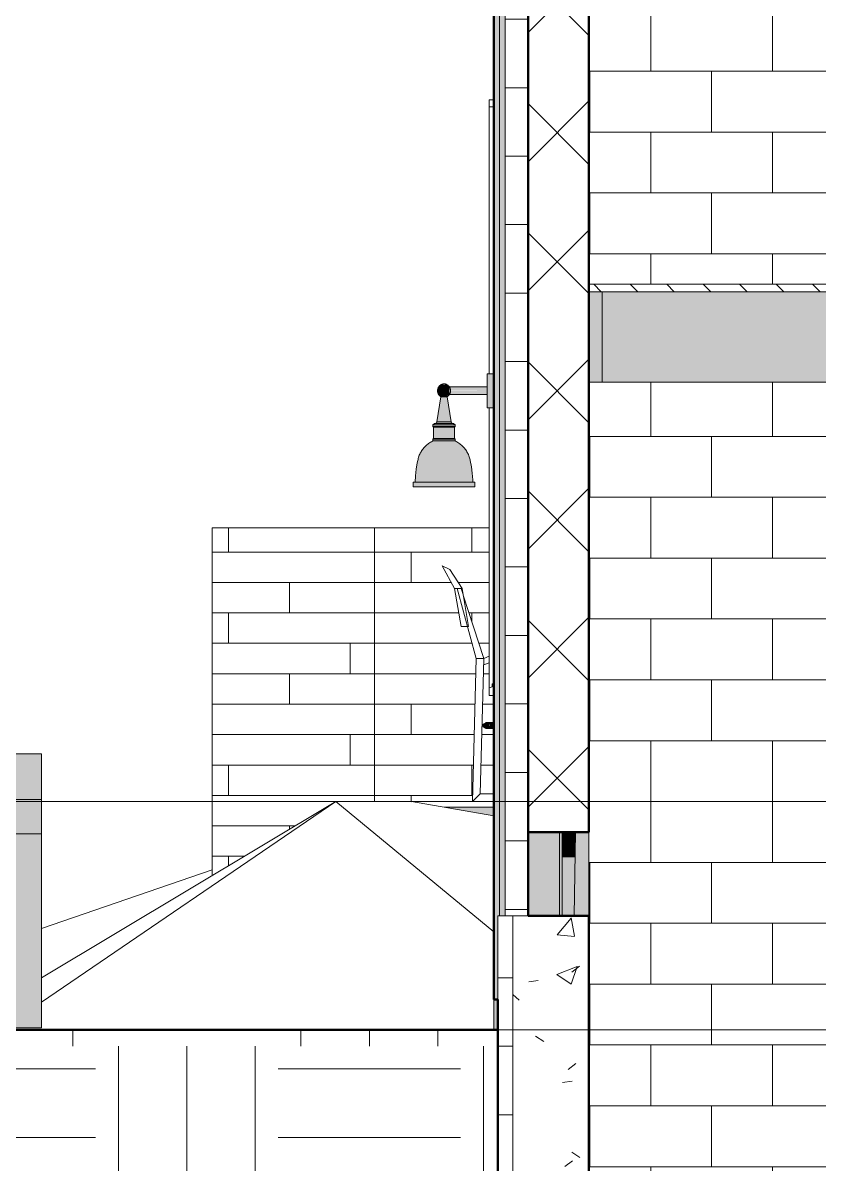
# Model space of a CAD drawing. Header units: inches. Extents: x 9594 to 15314, y -314 to 660.
# Drawn here: x 13226.1 to 13330.8, y -47.7 to 102.4 of the extents above; entities that cross this region are included whole.
import ezdxf

# ---------------------------------------------------------------- set-up
doc = ezdxf.new("R2010")
doc.units = ezdxf.units.IN
doc.header["$MEASUREMENT"] = 0
doc.linetypes.add('Grid Line 1_2_', pattern=[0.875, 0.5, -0.125, 0.125, -0.125])
for name, color, linetype, lineweight in [('0-5', 50, 'Continuous', 5), ('A-DOOR-9', 31, 'Continuous', 9), ('A-FLOR-4', 192, 'Continuous', 5), ('A-FLOR-6', 192, 'Continuous', 9), ('A-FLOR-LEVL-1', 51, 'Grid Line 1_2_', 9), ('A-GLAZ-1', 151, 'Continuous', 9), ('A-GLAZ-3', 151, 'Continuous', 20), ('A-WALL', 113, 'Continuous', 13), ('A-WALL-10', 113, 'Continuous', 50), ('A-WALL-5', 7, 'Continuous', 9), ('A-WALL-6', 250, 'Continuous', 50), ('A-WALL-8', 113, 'Continuous', 5), ('A-WALL-9', 113, 'Continuous', 9), ('A-WALL-PATT-3', 55, 'Continuous', 9), ('A-WALL-PATT-4', 111, 'Continuous', 9), ('A-WALL-PATT-5', 252, 'Continuous', 9), ('C-TOPO', 7, 'Continuous', 9), ('C-TOPO-1', 250, 'Continuous', 50), ('E-LITE-EQPM', 33, 'Continuous', 9), ('G-IMPT', 8, 'Continuous', 9), ('I-FURN', 30, 'Continuous', 9), ('S-FNDN-3', 32, 'Continuous', 50), ('S-STRS', 31, 'Continuous', 9), ('S-STRS-2', 21, 'Continuous', 5), ('S-STRS-4', 7, 'Continuous', 9)]:
    doc.layers.add(name, color=color, linetype=linetype, lineweight=lineweight)
pattern_1 = [(0, (13253.1676, 0.8), (0, 4), []), (90, (13253.168, 0.8), (-8, 8), [4, -28]), (90, (13269.168, 4.8), (-8, 8), [4, -28])]
pattern_2 = [(0, (14107.568, 138.832), (0, 9), []), (90, (14107.568, 138.832), (-9, 6e-16), [])]

# ---------------------------------------------------------------- blocks, each defined once
blk = doc.blocks.new('CTR  - Topography_rvt-2-BUILDING SECTION - NORTH_SOUTH AT ELEVATOR AND COURTYARD - LOOKING EAST')
at = {"layer": 'C-TOPO'}
h = blk.add_hatch(dxfattribs=at)
h.set_pattern_fill('FP_53', color=256, style=0, pattern_type=2)
h.set_pattern_definition([(0, (-3012.324, 138.832), (24, 24), [24, -24]), (0, (-3012.324, 147.832), (24, 24), [24, -24]), (0, (-3012.324, 156.832), (24, 24), [24, -24]), (90, (-3009.324, 159.832), (-24, 24), [24, -24]), (90, (-3000.324, 159.832), (-24, 24), [24, -24]), (90, (-2991.324, 159.832), (-24, 24), [24, -24])])
h.paths.add_polyline_path([(-4004.23, -238.76), (-3825.32, -238.76), (-3825.32, -180), (-3847.82, -180), (-3847.82, -168), (-3843.24, -161.45), (-3837.27, -158), (-3831.32, -158), (-3831.32, -30), (-4004.23, -30), (-4004.23, -47.32)], flags=0)
h.paths.add_polyline_path([(-3842.63, -177.14), (-3842.11, -177.07), (-3841.61, -176.85), (-3841.21, -176.55), (-3840.9, -176.14), (-3840.7, -175.66), (-3840.63, -175.14), (-3840.7, -174.62), (-3840.9, -174.14), (-3841.21, -173.72), (-3841.63, -173.41), (-3842.11, -173.21), (-3842.63, -173.14), (-3843.15, -173.21), (-3843.63, -173.41), (-3844.04, -173.72), (-3844.36, -174.14), (-3844.56, -174.62), (-3844.63, -175.14), (-3844.56, -175.66), (-3844.36, -176.14), (-3844.04, -176.55), (-3843.63, -176.87), (-3843.15, -177.07)], flags=0)
for p, q in [((-3891.31, -26.38), (-3852.62, 0)), ((-3852.62, 0), (-3891.31, -23.17)), ((-3842.65, 0), (-3852.62, 0)), ((-3831.82, -17.1), (-3852.62, 0)), ((-3842.73, 0), (-3842.65, 0)), ((-3842.65, 0), (-3842.72, -0.04)), ((-3831.82, -1.88), (-3842.65, 0)), ((-3891.31, -16.7), (-3868.85, -8.99)), ((-3890.65, -30), (-3909.99, -30)), ((-3884.71, -30), (-3890.65, -30)), ((-3880.85, -30), (-3884.71, -30)), ((-3880.85, -30), (-3831.32, -30))]:
    blk.add_line(p, q, dxfattribs=at)
at = {"layer": 'C-TOPO-1'}
for p, q in [((-3890.65, -30), (-3909.99, -30)), ((-3884.71, -30), (-3890.65, -30)), ((-3880.85, -30), (-3884.71, -30)), ((-3831.32, -30), (-3880.85, -30))]:
    blk.add_line(p, q, dxfattribs=at)
blk = doc.blocks.new('CTR - 1st Phase -Stairs _ Elevators_rvt-2-BUILDING SECTION - NORTH_SOUTH AT ELEVATOR AND COURTYARD - LOOKING EAST')
at = {"layer": 'A-WALL-PATT-3'}
h = blk.add_hatch(dxfattribs=at)
h.set_pattern_fill('FP_72', color=256, style=0, pattern_type=2)
h.set_pattern_definition([(0, (-3835.324, -56), (0, 8), []), (90, (-3835.324, -56), (-8, 8), [8, -8])])
h.paths.add_polyline_path([(-3819.32, 0), (-3771.32, 0), (-3771.32, 55.12), (-3819.32, 55.12), (-3819.32, 0.54)], flags=0)
h.paths.add_polyline_path([(-3637, 34.52), (-3637, 34.5), (-3637.21, 34.51)], flags=0)
h.paths.add_polyline_path([(-3636.31, 0), (-3587.32, 0), (-3587.32, 123.13), (-3653.07, 123.13), (-3653.07, 112), (-3650.07, 112), (-3650.07, 36), (-3635.84, 35.98), (-3635.47, 35.82), (-3635.42, 35.78), (-3635.39, 35.68), (-3635.29, 35.6), (-3635.22, 35.38), (-3635.22, 35.12), (-3635.29, 34.9), (-3635.33, 34.86), (-3635.39, 34.82), (-3635.47, 34.68), (-3635.57, 34.6), (-3636, 34.52), (-3637, 34.52), (-3640.5, 34.5), (-3649.94, 34.47), (-3650.07, 34.39), (-3650.07, 34.39), (-3650.07, 0)], flags=0)
h.paths.add_polyline_path([(-3784.64, 103.98), (-3784.64, 104), (-3784.44, 103.99)], flags=0)
h.paths.add_polyline_path([(-3771.82, 68), (-3771.32, 68), (-3771.34, 102.25), (-3771.8, 102.5), (-3778.76, 102.5), (-3785.84, 102.53), (-3786.18, 102.68), (-3786.24, 102.75), (-3786.26, 102.82), (-3786.36, 102.91), (-3786.43, 103.1), (-3786.43, 103.42), (-3786.36, 103.6), (-3786.28, 103.66), (-3786.26, 103.68), (-3786.18, 103.82), (-3785.98, 103.92), (-3785.64, 103.98), (-3784.64, 103.98), (-3782.95, 104), (-3771.68, 104.02), (-3771.32, 104.09), (-3771.32, 192.6), (-3819.32, 192.6), (-3819.32, 68), (-3785.44, 68)], flags=0)
h.paths.add_polyline_path([(-3653.07, 136), (-3587.32, 136), (-3587.32, 255.12), (-3653.07, 255.12), (-3653.07, 172), (-3646.78, 171.96), (-3646.47, 171.82), (-3646.42, 171.78), (-3646.39, 171.68), (-3646.3, 171.62), (-3646.22, 171.44), (-3646.2, 171.25), (-3646.29, 170.9), (-3646.33, 170.86), (-3646.39, 170.82), (-3646.47, 170.68), (-3646.67, 170.57), (-3647.06, 170.52), (-3648.45, 170.5), (-3653.07, 170.5), (-3653.07, 144.13)], flags=0)
h.paths.add_polyline_path([(-3784.64, 241.46), (-3784.64, 241.47), (-3784.44, 241.46)], flags=0)
h.paths.add_polyline_path([(-3819.32, 205.47), (-3771.32, 205.47), (-3771.34, 239.71), (-3771.82, 239.97), (-3772.32, 239.95), (-3772.31, 239.48), (-3772.07, 239.38), (-3771.87, 239.22), (-3771.71, 239.01), (-3771.61, 238.77), (-3771.58, 238.45), (-3771.64, 238.19), (-3771.71, 238.01), (-3771.87, 237.81), (-3772.07, 237.65), (-3772.31, 237.55), (-3772.57, 237.51), (-3772.83, 237.55), (-3773.07, 237.65), (-3773.28, 237.81), (-3773.44, 238.01), (-3773.54, 238.25), (-3773.57, 238.51), (-3773.54, 238.77), (-3773.44, 239.01), (-3773.28, 239.22), (-3773.07, 239.38), (-3772.82, 239.51), (-3772.82, 239.97), (-3785.84, 240), (-3786.18, 240.16), (-3786.24, 240.22), (-3786.26, 240.29), (-3786.36, 240.38), (-3786.43, 240.57), (-3786.43, 240.89), (-3786.36, 241.07), (-3786.32, 241.12), (-3786.26, 241.15), (-3786.18, 241.29), (-3785.98, 241.4), (-3785.64, 241.46), (-3784.64, 241.46), (-3782.95, 241.47), (-3771.67, 241.5), (-3771.32, 241.57), (-3771.32, 372), (-3819.32, 372), (-3819.32, 239.85)], flags=0)
h.paths.add_polyline_path([(-3653.07, 268), (-3587.32, 268), (-3587.32, 372), (-3653.07, 372), (-3653.07, 287.71)], flags=0)
h = blk.add_hatch(dxfattribs=at)
h.set_pattern_fill('FP_71', color=256, style=0, pattern_type=2)
h.set_pattern_definition([(0, (-3819.324, -208), (0, 8), []), (90, (-3819.324, -208), (-8, 8), [8, -8])])
h.paths.add_polyline_path([(-3819.32, -166.01), (-3587.32, -166), (-3587.32, -162), (-3599.32, -162), (-3599.32, -166), (-3819.32, -166)], flags=0)
h.paths.add_polyline_path([(-3771.32, -152), (-3771.32, -88.88), (-3819.32, -88.88), (-3819.32, -152), (-3803.9, -152)], flags=0)
h.paths.add_polyline_path([(-3646.57, -152), (-3587.32, -152), (-3587.32, -12.87), (-3650.32, -12.87), (-3650.32, -13.25), (-3646.57, -13.25), (-3646.57, -143.04)], flags=0)
h.paths.add_polyline_path([(-3774.35, -47.28), (-3774.26, -47.23), (-3774.31, -47.23), (-3774.32, -47.25)], flags=0)
h.paths.add_polyline_path([(-3784.64, -40.02), (-3784.64, -40), (-3784.44, -40.01)], flags=0)
h.paths.add_polyline_path([(-3771.57, -76), (-3771.32, -76), (-3771.32, -48.41), (-3773.84, -48.38), (-3774.18, -48.23), (-3774.24, -48.16), (-3774.26, -48.09), (-3774.36, -48), (-3774.43, -47.81), (-3774.43, -47.53), (-3774.36, -47.32), (-3774.4, -47.32), (-3774.43, -47.18), (-3774.45, -44.91), (-3774.42, -42.92), (-3774.35, -42.46), (-3774.26, -42.25), (-3774.07, -41.93), (-3773.82, -41.63), (-3773.67, -41.5), (-3785.84, -41.47), (-3786.18, -41.32), (-3786.24, -41.25), (-3786.26, -41.18), (-3786.36, -41.09), (-3786.43, -40.9), (-3786.43, -40.58), (-3786.36, -40.4), (-3786.28, -40.34), (-3786.26, -40.32), (-3786.18, -40.18), (-3785.98, -40.08), (-3785.64, -40.02), (-3784.64, -40.02), (-3782.95, -40), (-3771.67, -39.98), (-3771.32, -39.9), (-3771.32, 0), (-3819.32, 0), (-3819.32, -76), (-3771.69, -76)], flags=0)
h.paths.add_polyline_path([(-3772.64, -46.93), (-3771.32, -46.91), (-3771.32, -41.77), (-3772.95, -42.84), (-3772.97, -43.07), (-3772.95, -43.07), (-3772.95, -46.92), (-3772.72, -46.92)], flags=0)
h.paths.add_polyline_path([(-3772.64, -46.93), (-3772.64, -46.91), (-3772.47, -46.92)], flags=0)
h.paths.add_polyline_path([(-3772.96, -43.07), (-3772.95, -42.92), (-3772.93, -42.95), (-3772.95, -43.02)], flags=0)
at = {"layer": 'A-WALL-PATT-5'}
h = blk.add_hatch(dxfattribs=at)
h.set_pattern_fill('FP_69', color=256, style=0, pattern_type=2)
h.set_pattern_definition([(45, (-3012.324, 138.832), (-8.48528, 8.48528), []), (135, (-3012.324, 138.832), (-8.48528, -8.48528), [])])
h.paths.add_polyline_path([(-3824.85, -4), (-3819.32, -4), (-3819.32, 372), (-3827.32, 372), (-3827.32, -4)], flags=0)
at = {"layer": 'S-STRS'}
h = blk.add_hatch(dxfattribs=at)
h.set_pattern_fill('FP_47', color=256, style=0, pattern_type=2)
h.set_pattern_definition([(0, (-3012.324, 138.832), (0, 4.798), []), (315, (-3012.324, 138.832), (4.798427, 0), [6.786, -6.786]), (45, (-3012.324, 138.832), (4.798427, 0), [6.786, -6.786])])
h.paths.add_polyline_path([(-3817.57, 67), (-3771.82, 67), (-3771.5, 67.12), (-3771.47, 67.15), (-3771.34, 67.37), (-3771.34, 67.63), (-3771.47, 67.85), (-3771.57, 67.93), (-3771.82, 68), (-3819.32, 68), (-3819.32, 67)], flags=0)
at = {"layer": 'S-STRS-2'}
for points in [[(-3819.32, 55.12), (-3817.57, 55.12), (-3817.57, 67), (-3819.32, 67)], [(-3787.14, 55.12), (-3773.07, 55.12), (-3773.07, 60.2), (-3773.32, 60.2), (-3773.32, 61.2), (-3773.07, 61.2), (-3773.07, 62.5), (-3773.32, 62.5), (-3773.32, 66), (-3773.07, 66), (-3773.07, 67), (-3817.57, 67), (-3817.57, 55.12), (-3803.9, 55.12)]]:
    blk.add_hatch(color=256, dxfattribs=at).paths.add_polyline_path(points, flags=0)
at = {"layer": 'A-FLOR-LEVL-1'}
for p, q in [((-4168.71, 0), (-1830.2, 0)), ((-4168.71, -30), (-1830.2, -30))]:
    blk.add_line(p, q, dxfattribs=at)
at = {"layer": 'A-WALL-5'}
blk.add_line((-3819.32, -4), (-3819.32, -15), dxfattribs=at)
at = {"layer": 'A-WALL-6'}
for p, q in [((-3827.32, 372), (-3827.32, -4)), ((-3819.32, -4), (-3819.32, 372)), ((-3819.32, -4), (-3827.32, -4))]:
    blk.add_line(p, q, dxfattribs=at)
at = {"layer": 'S-STRS-4'}
for p, q in [((-3819.32, 68), (-3771.82, 68)), ((-3819.32, 68), (-3819.32, 67)), ((-3819.32, 67), (-3817.57, 67)), ((-3819.32, 67), (-3819.32, 55.12)), ((-3771.82, 67), (-3819.32, 67)), ((-3817.57, 67), (-3817.57, 55.12)), ((-3817.57, 55.12), (-3819.32, 55.12)), ((-3817.57, 55.12), (-3773.07, 55.12))]:
    blk.add_line(p, q, dxfattribs=at)
blk = doc.blocks.new('Outdoor Table01 - 02ZUTB01_dwg-2525485-BUILDING SECTION - NORTH_SOUTH AT ELEVATOR AND COURTYARD - LOOKING EAST')
at = {"layer": 'G-IMPT'}
for p, q in [((-3838.62, 31), (-3837.62, 30.5)), ((-3838.62, 31), (-3837.01, 28)), ((-3837.62, 30.5), (-3836.01, 28)), ((-3837.01, 28), (-3836.14, 23)), ((-3837.01, 28), (-3836.64, 28)), ((-3834.14, 18.83), (-3836.64, 28)), ((-3836.14, 28), (-3836.64, 28)), ((-3835.88, 27.21), (-3836.14, 28)), ((-3836.14, 28), (-3836.01, 28)), ((-3836.01, 28), (-3835.14, 23)), ((-3833.14, 18.83), (-3835.86, 27.15)), ((-3836.14, 23), (-3835.27, 23)), ((-3835.2, 23), (-3835.14, 23)), ((-3834.64, 0), (-3834.14, 18.83)), ((-3834.14, 18.83), (-3833.14, 18.83)), ((-3833.64, 1), (-3833.14, 18.83)), ((-3833.16, 17.98), (-3832.45, 18.22)), ((-3832.45, 19.13), (-3833.14, 18.83)), ((-3833.64, 1), (-3834.64, 0)), ((-3831.82, 0), (-3834.64, 0)), ((-3831.82, 1), (-3833.64, 1))]:
    blk.add_line(p, q, dxfattribs=at)
blk = doc.blocks.new('Outdoor Table01 - Outdoor Table01-1294297-BUILDING SECTION - NORTH_SOUTH AT ELEVATOR AND COURTYARD - LOOKING EAST')
blk.add_blockref('Outdoor Table01 - 02ZUTB01_dwg-2525485-BUILDING SECTION - NORTH_SOUTH AT ELEVATOR AND COURTYARD - LOOKING EAST', (0, 0))
blk = doc.blocks.new('GLASS GARAGE DOOR - RAMP GARAGE DOOR-2444125-BUILDING SECTION - NORTH_SOUTH AT ELEVATOR AND COURTYARD - LOOKING EAST')
at = {"layer": 'A-DOOR-9'}
for points in [[(-3821.36, -4.75), (-3821.12, -4.75), (-3821.11, -4), (-3822.85, -4), (-3822.85, -4.75), (-3821.5, -4.75)], [(-3819.32, -15), (-3819.32, -4), (-3821.11, -4), (-3821.27, -15), (-3819.6, -15)], [(-3822.85, -6), (-3821.14, -6), (-3821.12, -4.75), (-3822.85, -4.75), (-3822.85, -5.44)], [(-3821.5, -7.25), (-3821.16, -7.25), (-3821.14, -6), (-3822.85, -6), (-3822.85, -7.25), (-3822.35, -7.25)], [(-3821.27, -15), (-3821.16, -7.25), (-3822.85, -7.25), (-3822.85, -15), (-3821.5, -15)]]:
    blk.add_hatch(color=256, dxfattribs=at).paths.add_polyline_path(points, flags=0)
for p, q in [((-3822.85, -4.75), (-3822.85, -4)), ((-3821.11, -4), (-3821.27, -15)), ((-3822.85, -4.75), (-3821.12, -4.75)), ((-3822.85, -6), (-3822.85, -4.75)), ((-3822.85, -4.75), (-3821.12, -4.75)), ((-3822.85, -6), (-3821.14, -6)), ((-3822.85, -7.25), (-3822.85, -6)), ((-3822.85, -6), (-3821.14, -6)), ((-3822.85, -15), (-3822.85, -7.25)), ((-3822.85, -7.25), (-3821.16, -7.25)), ((-3821.16, -7.25), (-3822.85, -7.25))]:
    blk.add_line(p, q, dxfattribs=at)
blk = doc.blocks.new('Window-Double_Hung-Andersen-400_Series-Tilt_Wash - 1st Floor-2636178-BUILDING SECTION - NORTH_SOUTH AT ELEVATOR AND COURTYARD - LOOKING EAST')
at = {"layer": 'A-GLAZ-3'}
for p, q in [((-3832.45, 56.25), (-3832.45, 92.25)), ((-3832.45, 92.25), (-3831.82, 92.25)), ((-3832.45, 91.31), (-3831.82, 91.31)), ((-3832.45, 13.94), (-3832.45, 51.75)), ((-3832.45, 14.97), (-3832.06, 15.07)), ((-3832.06, 15.48), (-3831.82, 15.54)), ((-3832.06, 15.07), (-3832.06, 15.48)), ((-3831.82, 13.94), (-3832.45, 13.94))]:
    blk.add_line(p, q, dxfattribs=at)
blk = doc.blocks.new('STOREFRONT DOOR B - ALUM_ STILE W_ GLASS INSET-2614591-BUILDING SECTION - NORTH_SOUTH AT ELEVATOR AND COURTYARD - LOOKING EAST')
at = {"layer": 'A-DOOR-9'}
for points in [[(-3833.27, 10), (-3832.38, 10), (-3832.32, 10.34), (-3832.35, 10.37), (-3832.41, 10.36), (-3832.86, 10.39), (-3833.19, 10.28), (-3833.26, 10.12), (-3833.26, 10.07)], [(-3832.91, 9.61), (-3832.86, 9.61), (-3832.32, 9.66), (-3832.35, 9.9), (-3832.38, 10), (-3833.27, 10), (-3833.2, 9.74), (-3833.08, 9.65), (-3832.96, 9.61)], [(-3831.82, 10), (-3831.82, 10.39), (-3832.32, 10.37), (-3832.32, 10)], [(-3832.32, 9.61), (-3831.82, 9.64), (-3831.82, 10), (-3832.32, 10), (-3832.32, 9.62)]]:
    blk.add_hatch(color=256, dxfattribs=at).paths.add_polyline_path(points, flags=0)
for p, q in [((-3831.82, 10.39), (-3832.32, 10.39)), ((-3832.32, 9.61), (-3831.82, 9.61))]:
    blk.add_line(p, q, dxfattribs=at)
at = {"layer": 'A-DOOR-9', "flags": 128}
for points in [[(-3832.32, 10.39), (-3832.34, 10.39), (-3832.37, 10.39), (-3832.39, 10.39), (-3832.41, 10.39), (-3832.44, 10.39), (-3832.46, 10.39), (-3832.48, 10.39), (-3832.51, 10.39), (-3832.53, 10.39), (-3832.55, 10.39), (-3832.57, 10.39), (-3832.59, 10.39), (-3832.61, 10.39), (-3832.63, 10.39), (-3832.65, 10.39), (-3832.67, 10.39), (-3832.69, 10.39), (-3832.71, 10.39), (-3832.73, 10.39), (-3832.74, 10.39), (-3832.76, 10.39), (-3832.77, 10.39), (-3832.79, 10.39), (-3832.8, 10.39), (-3832.82, 10.39), (-3832.83, 10.39), (-3832.84, 10.39), (-3832.85, 10.39), (-3832.86, 10.39), (-3832.87, 10.39), (-3832.88, 10.39), (-3832.89, 10.39), (-3832.89, 10.39), (-3832.9, 10.39), (-3832.9, 10.39), (-3832.91, 10.39), (-3832.91, 10.39), (-3832.91, 10.39), (-3832.91, 10.39)], [(-3832.91, 9.61), (-3832.91, 9.61), (-3832.91, 9.61), (-3832.91, 9.61), (-3832.9, 9.61), (-3832.9, 9.61), (-3832.89, 9.61), (-3832.89, 9.61), (-3832.88, 9.61), (-3832.87, 9.61), (-3832.86, 9.61), (-3832.85, 9.61), (-3832.84, 9.61), (-3832.83, 9.61), (-3832.82, 9.61), (-3832.81, 9.61), (-3832.79, 9.61), (-3832.78, 9.61), (-3832.76, 9.61), (-3832.75, 9.61), (-3832.73, 9.61), (-3832.71, 9.61), (-3832.7, 9.61), (-3832.68, 9.61), (-3832.66, 9.61), (-3832.64, 9.61), (-3832.62, 9.61), (-3832.6, 9.61), (-3832.58, 9.61), (-3832.56, 9.61), (-3832.53, 9.61), (-3832.51, 9.61), (-3832.49, 9.61), (-3832.47, 9.61), (-3832.44, 9.61), (-3832.42, 9.61), (-3832.4, 9.61), (-3832.37, 9.61), (-3832.35, 9.61), (-3832.33, 9.61), (-3832.32, 9.61)]]:
    blk.add_lwpolyline(points, dxfattribs=at)
at = {"layer": 'A-DOOR-9'}
for start, end in [(150, 180), (180, 210), (82.7725, 90), (270, 277.2275)]:
    blk.add_arc((-3832.91, 10), 0.394, start, end, dxfattribs=at)
blk = doc.blocks.new('Pathway_Cooper_McGraw-Edison _BSC-BRC_Round - Pathway_Cooper_McGraw-Edison _BSC-BRC_Round-2028611-BUILDING SECTION - NORTH_SOUTH AT ELEVATOR AND COURTYARD - LOOKING EAST')
at = {"layer": 'E-LITE-EQPM'}
for points in [[(-3991.86, 0.28), (-3989.72, 0.28), (-3989.72, 6.28), (-3997.72, 6.28), (-3997.72, 0.28), (-3992.44, 0.28)], [(-3992.44, -4.22), (-3989.72, -4.22), (-3989.72, 0.28), (-3997.72, 0.28), (-3997.72, -4.22), (-3992.68, -4.22)], [(-3997.72, -29.72), (-3989.72, -29.72), (-3989.72, -4.22), (-3997.72, -4.22), (-3997.72, -23.39)]]:
    blk.add_hatch(color=256, dxfattribs=at).paths.add_polyline_path(points, flags=0)
for p, q in [((-3997.72, 6.28), (-3997.72, 0.28)), ((-3997.72, 6.28), (-3989.72, 6.28)), ((-3989.72, 0.28), (-3989.72, 6.28)), ((-3989.72, 0.28), (-3997.72, 0.28)), ((-3997.72, 0.28), (-3997.72, -4.22)), ((-3997.72, 0.28), (-3989.72, 0.28)), ((-3989.72, -4.22), (-3989.72, 0.28)), ((-3989.72, -4.22), (-3997.72, -4.22)), ((-3997.72, -4.22), (-3997.72, -29.72)), ((-3997.72, -4.22), (-3989.72, -4.22)), ((-3989.72, -29.72), (-3989.72, -4.22)), ((-3989.72, -29.72), (-3997.72, -29.72))]:
    blk.add_line(p, q, dxfattribs=at)
blk = doc.blocks.new('VISA-OW2400-02-SASS - OW2400-L30K-MVOLT-V169-BUILDING SECTION - NORTH_SOUTH AT ELEVATOR AND COURTYARD - LOOKING EAST')
at = {"layer": 'E-LITE-EQPM'}
for points in [[(-3831.97, 54), (-3831.89, 54), (-3831.89, 56.25), (-3832.69, 56.25), (-3832.69, 54), (-3832.45, 54)], [(-3838.48, 53.22), (-3838.06, 53.25), (-3837.7, 53.52), (-3837.69, 53.58), (-3837.7, 54.47), (-3837.93, 54.73), (-3838.06, 54.77), (-3838.19, 54.82), (-3838.25, 54.79), (-3838.34, 54.84), (-3838.38, 54.79), (-3838.49, 54.8), (-3838.56, 54.8), (-3838.6, 54.84), (-3838.77, 54.71), (-3838.78, 54.76), (-3839.06, 54.46), (-3839.17, 54.23), (-3839.18, 53.98), (-3839.12, 53.7), (-3838.97, 53.4), (-3838.8, 53.27), (-3838.65, 53.22), (-3838.6, 53.23), (-3838.56, 53.22), (-3838.49, 53.22)], [(-3837.44, 54), (-3832.69, 54), (-3832.69, 54.5), (-3837.69, 54.46), (-3837.69, 54.35), (-3837.68, 54), (-3837.53, 54)], [(-3837.6, 49.93), (-3837.44, 49.93), (-3837.96, 53.22), (-3838.8, 53.22), (-3839.3, 49.93), (-3837.62, 49.93)], [(-3837.44, 53.5), (-3832.69, 53.52), (-3832.69, 54), (-3837.7, 53.98), (-3837.68, 53.54), (-3837.7, 53.5), (-3837.53, 53.5)], [(-3832.45, 51.75), (-3831.89, 51.75), (-3831.89, 54), (-3832.69, 54), (-3832.69, 51.75)], [(-3839.33, 49.29), (-3836.93, 49.29), (-3836.93, 49.54), (-3839.83, 49.54), (-3839.83, 49.29), (-3839.37, 49.29)], [(-3839.64, 47.72), (-3837, 47.72), (-3837, 49.22), (-3839.76, 49.22), (-3839.75, 47.72), (-3839.67, 47.72)], [(-3839.33, 49.22), (-3837.18, 49.22), (-3837.13, 49.29), (-3839.64, 49.29), (-3839.58, 49.22), (-3839.37, 49.22)], [(-3837.37, 44.85), (-3834.93, 44.85), (-3835.35, 45.95), (-3836.07, 46.83), (-3836.71, 47.27), (-3837.01, 47.41), (-3839.83, 47.41), (-3840.76, 46.78), (-3841.5, 45.77), (-3841.83, 44.85), (-3837.42, 44.85)], [(-3837.37, 47.41), (-3836.93, 47.41), (-3836.97, 47.66), (-3839.83, 47.66), (-3839.83, 47.41), (-3837.39, 47.41)], [(-3837.39, 47.66), (-3837.13, 47.66), (-3837.18, 47.72), (-3839.58, 47.72), (-3839.64, 47.66), (-3837.42, 47.66)], [(-3834.74, 41.98), (-3834.57, 41.98), (-3834.8, 44.05), (-3834.93, 44.85), (-3841.83, 44.85), (-3842.11, 42.82), (-3842.19, 41.98), (-3834.8, 41.98)], [(-3838.38, 41.38), (-3834.32, 41.38), (-3834.32, 41.98), (-3842.44, 41.98), (-3842.44, 41.38), (-3838.79, 41.38)]]:
    blk.add_hatch(color=256, dxfattribs=at).paths.add_polyline_path(points, flags=0)
h = blk.add_hatch(color=256, dxfattribs=at)
h.paths.add_polyline_path([(-3837.96, 53.22), (-3837.79, 53.41), (-3837.86, 53.34), (-3837.93, 53.26)], flags=0)
h.paths.add_polyline_path([(-3838.18, 54.84), (-3838.19, 54.88), (-3838.19, 54.84)], flags=0)
h = blk.add_hatch(color=256, dxfattribs=at)
h.paths.add_polyline_path([(-3837.39, 49.54), (-3837.13, 49.54), (-3837.1, 49.61), (-3837.18, 49.66), (-3837.53, 49.65), (-3837.66, 49.65), (-3837.85, 49.68), (-3838.27, 49.7), (-3838.93, 49.68), (-3839.18, 49.65), (-3839.2, 49.69), (-3839.41, 49.68), (-3839.67, 49.59), (-3839.64, 49.54), (-3837.42, 49.54)], flags=0)
h.paths.add_polyline_path([(-3839.83, 49.54), (-3839.71, 49.54), (-3839.74, 49.61), (-3839.76, 49.6)], flags=0)
h.paths.add_polyline_path([(-3837.03, 49.54), (-3836.93, 49.54), (-3837.05, 49.59), (-3837.05, 49.54)], flags=0)
h = blk.add_hatch(color=256, dxfattribs=at)
h.paths.add_polyline_path([(-3838.02, 49.7), (-3838.02, 49.74), (-3838.02, 49.7)], flags=0)
h.paths.add_polyline_path([(-3839.33, 49.7), (-3837.66, 49.74), (-3837.56, 49.74), (-3837.44, 49.75), (-3837.46, 49.77), (-3837.44, 49.83), (-3837.56, 49.93), (-3837.6, 49.81), (-3837.66, 49.93), (-3839.15, 49.93), (-3839.17, 49.81), (-3839.24, 49.9), (-3839.33, 49.8), (-3839.34, 49.74), (-3839.3, 49.72), (-3839.33, 49.7)], flags=0)
h.paths.add_polyline_path([(-3838.74, 49.7), (-3838.7, 49.73), (-3838.73, 49.71)], flags=0)
h.paths.add_polyline_path([(-3839.34, 49.81), (-3839.3, 49.93), (-3839.33, 49.93)], flags=0)
for p, q in [((-3831.89, 56.25), (-3832.69, 56.25)), ((-3832.69, 54), (-3832.69, 56.25)), ((-3831.89, 56.25), (-3831.89, 54)), ((-3832.69, 54.5), (-3838.45, 54.5)), ((-3838.8, 53.22), (-3839.33, 49.93)), ((-3837.96, 53.22), (-3838.8, 53.22)), ((-3838.45, 53.5), (-3832.69, 53.5)), ((-3837.44, 49.93), (-3837.96, 53.22)), ((-3832.69, 51.75), (-3832.69, 54)), ((-3831.89, 54), (-3831.89, 51.75)), ((-3832.69, 51.75), (-3831.89, 51.75)), ((-3839.83, 49.54), (-3839.83, 49.29)), ((-3836.93, 49.54), (-3839.83, 49.54)), ((-3839.55, 49.7), (-3839.33, 49.7)), ((-3837.43, 49.7), (-3839.55, 49.7)), ((-3837.44, 49.93), (-3839.33, 49.93)), ((-3837.55, 49.7), (-3837.43, 49.7)), ((-3837.4, 49.7), (-3837.21, 49.7)), ((-3837.21, 49.7), (-3837.4, 49.7)), ((-3836.93, 49.29), (-3836.93, 49.54)), ((-3839.83, 49.29), (-3839.76, 49.22)), ((-3836.93, 49.29), (-3839.83, 49.29)), ((-3839.76, 49.22), (-3839.76, 47.72)), ((-3837, 49.22), (-3839.76, 49.22)), ((-3837, 49.22), (-3836.93, 49.29)), ((-3837, 47.72), (-3837, 49.22)), ((-3839.76, 47.72), (-3839.83, 47.66)), ((-3839.83, 47.66), (-3839.83, 47.41)), ((-3836.93, 47.66), (-3839.83, 47.66)), ((-3836.93, 47.41), (-3839.83, 47.41)), ((-3837, 47.72), (-3839.76, 47.72)), ((-3836.93, 47.66), (-3837, 47.72)), ((-3836.93, 47.41), (-3836.93, 47.66)), ((-3842.44, 41.98), (-3842.44, 41.38)), ((-3842.44, 41.98), (-3834.32, 41.98)), ((-3834.32, 41.38), (-3842.44, 41.38)), ((-3834.32, 41.38), (-3834.32, 41.98))]:
    blk.add_line(p, q, dxfattribs=at)
at = {"layer": 'E-LITE-EQPM', "flags": 128}
for points in [[(-3838.8, 53.22), (-3838.83, 53.24), (-3838.86, 53.26), (-3838.89, 53.29), (-3838.92, 53.31), (-3838.95, 53.34), (-3838.97, 53.36), (-3839, 53.39), (-3839.02, 53.42), (-3839.05, 53.45), (-3839.07, 53.48), (-3839.09, 53.51), (-3839.11, 53.54), (-3839.13, 53.57), (-3839.14, 53.6), (-3839.16, 53.64), (-3839.17, 53.67), (-3839.18, 53.71), (-3839.19, 53.74), (-3839.2, 53.78), (-3839.21, 53.81), (-3839.22, 53.85), (-3839.22, 53.89), (-3839.23, 53.92), (-3839.23, 53.96), (-3839.23, 54), (-3839.23, 54.03), (-3839.23, 54.07), (-3839.23, 54.11), (-3839.22, 54.14), (-3839.21, 54.18), (-3839.21, 54.22), (-3839.2, 54.25), (-3839.19, 54.29), (-3839.17, 54.32), (-3839.16, 54.36), (-3839.15, 54.39), (-3839.13, 54.42), (-3839.11, 54.46), (-3839.09, 54.49), (-3839.07, 54.52), (-3839.05, 54.55), (-3839.03, 54.58), (-3839.01, 54.61), (-3838.98, 54.63), (-3838.96, 54.66), (-3838.93, 54.68), (-3838.9, 54.71), (-3838.87, 54.73), (-3838.84, 54.75), (-3838.81, 54.77), (-3838.78, 54.79), (-3838.75, 54.81), (-3838.72, 54.83), (-3838.68, 54.84), (-3838.65, 54.86), (-3838.61, 54.87), (-3838.58, 54.88), (-3838.54, 54.89), (-3838.51, 54.9), (-3838.47, 54.91), (-3838.43, 54.91), (-3838.4, 54.92), (-3838.38, 54.92)], [(-3838.38, 54.92), (-3838.34, 54.92), (-3838.31, 54.91), (-3838.27, 54.91), (-3838.23, 54.9), (-3838.2, 54.89), (-3838.16, 54.88), (-3838.13, 54.87), (-3838.09, 54.85), (-3838.06, 54.84), (-3838.03, 54.82), (-3838, 54.8), (-3837.96, 54.78), (-3837.93, 54.76), (-3837.9, 54.74), (-3837.87, 54.72), (-3837.85, 54.7), (-3837.82, 54.67), (-3837.79, 54.65), (-3837.77, 54.62), (-3837.74, 54.59), (-3837.72, 54.56), (-3837.7, 54.53), (-3837.68, 54.5), (-3837.66, 54.47), (-3837.64, 54.44), (-3837.62, 54.41), (-3837.61, 54.37), (-3837.59, 54.34), (-3837.58, 54.3), (-3837.57, 54.27), (-3837.56, 54.23), (-3837.55, 54.2), (-3837.54, 54.16), (-3837.54, 54.12), (-3837.53, 54.09), (-3837.53, 54.05), (-3837.53, 54.01), (-3837.53, 53.98), (-3837.53, 53.94), (-3837.53, 53.9), (-3837.54, 53.87), (-3837.54, 53.83), (-3837.55, 53.79), (-3837.56, 53.76), (-3837.57, 53.72), (-3837.58, 53.69), (-3837.6, 53.65), (-3837.61, 53.62), (-3837.63, 53.59), (-3837.64, 53.55), (-3837.66, 53.52), (-3837.68, 53.49), (-3837.7, 53.46), (-3837.73, 53.43), (-3837.75, 53.4), (-3837.77, 53.38), (-3837.8, 53.35), (-3837.83, 53.32), (-3837.85, 53.3), (-3837.88, 53.28), (-3837.91, 53.25), (-3837.94, 53.23), (-3837.96, 53.22)], [(-3839.83, 49.54), (-3839.82, 49.56), (-3839.81, 49.57), (-3839.79, 49.58), (-3839.78, 49.59), (-3839.77, 49.61), (-3839.75, 49.62), (-3839.74, 49.63), (-3839.72, 49.64), (-3839.71, 49.65), (-3839.69, 49.66), (-3839.67, 49.66), (-3839.66, 49.67), (-3839.64, 49.68), (-3839.62, 49.68), (-3839.61, 49.69), (-3839.59, 49.69), (-3839.57, 49.7), (-3839.55, 49.7), (-3839.55, 49.7)], [(-3839.55, 49.7), (-3839.54, 49.7), (-3839.53, 49.7), (-3839.52, 49.7), (-3839.52, 49.71), (-3839.51, 49.71), (-3839.5, 49.71), (-3839.49, 49.71), (-3839.48, 49.71), (-3839.47, 49.72), (-3839.46, 49.72), (-3839.46, 49.72), (-3839.45, 49.73), (-3839.44, 49.73), (-3839.43, 49.74), (-3839.42, 49.74), (-3839.42, 49.75), (-3839.41, 49.75), (-3839.4, 49.76), (-3839.4, 49.76), (-3839.39, 49.77), (-3839.38, 49.78), (-3839.38, 49.78), (-3839.37, 49.79), (-3839.37, 49.8), (-3839.36, 49.81), (-3839.36, 49.81), (-3839.35, 49.82), (-3839.35, 49.83), (-3839.34, 49.84), (-3839.34, 49.85), (-3839.34, 49.85), (-3839.34, 49.86), (-3839.33, 49.87), (-3839.33, 49.88), (-3839.33, 49.89), (-3839.33, 49.9), (-3839.33, 49.91), (-3839.33, 49.92), (-3839.33, 49.93), (-3839.33, 49.93)], [(-3837.44, 49.93), (-3837.43, 49.92), (-3837.43, 49.91), (-3837.43, 49.9), (-3837.43, 49.89), (-3837.43, 49.88), (-3837.43, 49.87), (-3837.43, 49.87), (-3837.42, 49.86), (-3837.42, 49.85), (-3837.42, 49.84), (-3837.41, 49.83), (-3837.41, 49.82), (-3837.41, 49.82), (-3837.4, 49.81), (-3837.4, 49.8), (-3837.39, 49.79), (-3837.39, 49.79), (-3837.38, 49.78), (-3837.37, 49.77), (-3837.37, 49.77), (-3837.36, 49.76), (-3837.35, 49.75), (-3837.35, 49.75), (-3837.34, 49.74), (-3837.33, 49.74), (-3837.32, 49.73), (-3837.32, 49.73), (-3837.31, 49.72), (-3837.3, 49.72), (-3837.29, 49.72), (-3837.28, 49.71), (-3837.27, 49.71), (-3837.27, 49.71), (-3837.26, 49.71), (-3837.25, 49.71), (-3837.24, 49.7), (-3837.23, 49.7), (-3837.22, 49.7), (-3837.21, 49.7), (-3837.21, 49.7)], [(-3837.21, 49.7), (-3837.19, 49.7), (-3837.17, 49.69), (-3837.16, 49.69), (-3837.14, 49.68), (-3837.12, 49.68), (-3837.11, 49.67), (-3837.09, 49.66), (-3837.07, 49.66), (-3837.06, 49.65), (-3837.04, 49.64), (-3837.03, 49.63), (-3837.01, 49.62), (-3837, 49.61), (-3836.98, 49.59), (-3836.97, 49.58), (-3836.96, 49.57), (-3836.94, 49.56), (-3836.93, 49.54), (-3836.93, 49.54)], [(-3841.83, 44.85), (-3841.8, 44.99), (-3841.76, 45.12), (-3841.72, 45.26), (-3841.68, 45.4), (-3841.63, 45.53), (-3841.57, 45.66), (-3841.51, 45.79), (-3841.44, 45.91), (-3841.37, 46.04), (-3841.29, 46.16), (-3841.21, 46.28), (-3841.12, 46.39), (-3841.03, 46.5), (-3840.93, 46.61), (-3840.83, 46.71), (-3840.73, 46.81), (-3840.62, 46.9), (-3840.51, 46.99), (-3840.4, 47.08), (-3840.28, 47.16), (-3840.16, 47.23), (-3840.03, 47.3), (-3839.91, 47.37), (-3839.83, 47.41)], [(-3836.93, 47.41), (-3836.8, 47.34), (-3836.68, 47.28), (-3836.55, 47.2), (-3836.43, 47.12), (-3836.32, 47.04), (-3836.2, 46.95), (-3836.09, 46.86), (-3835.99, 46.77), (-3835.89, 46.67), (-3835.79, 46.56), (-3835.69, 46.45), (-3835.61, 46.34), (-3835.52, 46.23), (-3835.44, 46.11), (-3835.36, 45.99), (-3835.29, 45.86), (-3835.23, 45.74), (-3835.17, 45.61), (-3835.11, 45.47), (-3835.06, 45.34), (-3835.02, 45.2), (-3834.98, 45.07), (-3834.95, 44.93), (-3834.93, 44.85)], [(-3842.19, 41.98), (-3842.12, 42.83), (-3842.02, 43.68), (-3841.89, 44.52), (-3841.83, 44.85)], [(-3834.93, 44.85), (-3834.78, 44), (-3834.67, 43.16), (-3834.59, 42.3), (-3834.57, 41.98)]]:
    blk.add_lwpolyline(points, dxfattribs=at)

msp = doc.modelspace()

# ---------------------------------------------------------------- hatches: boundary and pattern name
at = {"layer": 'A-FLOR-4'}
for points in [[(13288.07, -1.88), (13288.07, -0.75), (13281.57, -0.75), (13287.57, -1.79)], [(13297.04, -15), (13297.04, -4), (13296.69, -4), (13296.69, -15)]]:
    msp.add_hatch(color=256, dxfattribs=at).paths.add_polyline_path(points, flags=0)
at = {"layer": 'A-WALL-8'}
for points in [[(13288.07, -26), (13288.57, -26), (13288.57, -15), (13288.82, -15), (13288.82, 231.5), (13288.07, 231.5), (13288.07, -23.54)], [(13289.57, -15), (13289.57, 231.5), (13288.82, 231.5), (13288.82, -15)]]:
    msp.add_hatch(color=256, dxfattribs=at).paths.add_polyline_path(points, flags=0)
h = msp.add_hatch(color=256, dxfattribs=at)
h.paths.add_polyline_path([(13288.07, -30), (13288.57, -30), (13288.57, -26), (13288.07, -26), (13288.07, -27.1)], flags=0)
h.paths.add_polyline_path([(13295.04, -15), (13296.69, -15), (13296.69, -4), (13292.57, -4), (13292.57, -15)], flags=0)
at = {"layer": 'A-WALL-PATT-4'}
h = msp.add_hatch(dxfattribs=at)
h.set_pattern_fill('FP_56', color=256, style=0, pattern_type=2)
h.set_pattern_definition(pattern_2)
h.paths.add_polyline_path([(13290.57, -15), (13292.57, -15), (13292.57, 231.5), (13289.57, 231.5), (13289.57, -15)], flags=0)
h = msp.add_hatch(dxfattribs=at)
h.set_pattern_fill('FP_63', color=256, style=0, pattern_type=2)
h.set_pattern_definition(pattern_1)
h.paths.add_polyline_path([(13251.04, -9.72), (13255.29, -7.17), (13255.29, 36), (13251.04, 36), (13251.04, -9.61)], flags=0)
h = msp.add_hatch(dxfattribs=at)
h.set_pattern_fill('FP_63', color=256, style=0, pattern_type=2)
h.set_pattern_definition(pattern_1)
h.paths.add_polyline_path([(13255.29, -7.17), (13267.27, 0), (13272.37, 0), (13272.37, 36), (13255.29, 36), (13255.29, -4.07)], flags=0)
h = msp.add_hatch(dxfattribs=at)
h.set_pattern_fill('FP_63', color=256, style=0, pattern_type=2)
h.set_pattern_definition(pattern_1)
h.paths.add_polyline_path([(13286.25, -0.75), (13288.07, -0.75), (13288.07, 0), (13285.25, 0), (13285.75, 18.83), (13284.62, 23), (13283.75, 23), (13282.88, 28), (13281.27, 31), (13282.27, 30.5), (13283.88, 28), (13284.03, 27.15), (13286.75, 18.83), (13287.44, 19.13), (13287.44, 36), (13272.37, 36), (13272.37, 0), (13277.24, 0), (13281.57, -0.75), (13285.25, -0.75)], flags=0)
h.paths.add_polyline_path([(13286.25, 1), (13288.07, 1), (13288.07, 9.61), (13286.84, 9.64), (13286.69, 9.74), (13286.63, 9.88), (13286.64, 10.2), (13286.81, 10.35), (13286.98, 10.38), (13287.2, 10.39), (13288.07, 10.39), (13288.07, 13.94), (13287.44, 13.94), (13287.44, 18.22), (13286.73, 17.98), (13286.41, 6.52)], flags=0)
h.paths.add_polyline_path([(13286.99, 9.68), (13286.97, 9.72), (13286.99, 9.68)], flags=0)
h.paths.add_polyline_path([(13287.57, 9.8), (13287.54, 10.1), (13287.51, 9.99), (13287.54, 9.9)], flags=0)
h = msp.add_hatch(dxfattribs=at)
h.set_pattern_fill('FP_56', color=256, style=0, pattern_type=2)
h.set_pattern_definition(pattern_2)
h.paths.add_polyline_path([(13290.57, -168), (13290.57, -15), (13288.57, -15), (13288.57, -168)], flags=0)
h = msp.add_hatch(dxfattribs=at)
h.set_pattern_fill('FP_65', color=256, style=0, pattern_type=2)
h.set_pattern_definition([(50, (14107.568, 138.832), (27.5427, -2.4099), [2.88, -31.68]), (355, (14107.568, 138.832), (-5.3278, 28.8843), [2.304, -25.344]), (100.451, (14109.863, 138.63), (22.2153, 26.4739), [2.448, -26.924]), (46.184, (14107.568, 146.512), (40.9819, -6.3564), [4.32, -47.52]), (96.636, (14110.983, 145.982), (35.8907, 37.4062), [3.671, -40.386]), (351.184, (14107.568, 146.51), (35.891, 37.4062), [3.456, -38.016]), (21, (14111.408, 144.592), (22.92104, -15.46073), [2.88, -31.68]), (326, (14111.408, 144.592), (9.3435, 27.8457), [2.304, -25.344]), (71.451, (14113.318, 143.303), (32.2648, 12.3844), [2.448, -26.924]), (37.5, (14107.568, 138.832), (0.46686, 12.78271), [1.267, -23.77, 1.267, -24.461, -25.44]), (37.5, (14107.568, 138.832), (0.46686, 12.78271), [-50.765, 1.267, -24.173]), (7.5, (14107.568, 138.832), (10.1016, 15.1451), [1.267, -13.402, 1.267, -23.194, -9.696]), (7.5, (14107.568, 138.832), (10.1016, 15.1451), [-39.13, 1.267, -8.429]), (327.5, (14099.005, 138.832), (20.49916, -0.86578), [1.267, -8.333, 1.267, -28.685, -39.744]), (327.5, (14099.005, 138.832), (20.49916, -0.86578), [-39.552, 1.267, -38.477]), (317.5, (14095.165, 138.832), (22.39478, 3.8443), [1.267, -11.213, 1.267, -18.624, -28.224]), (317.5, (14095.165, 138.832), (22.39478, 3.8443), [-32.371, 1.267, -26.957])])
h.paths.add_polyline_path([(13290.57, -168), (13300.57, -168), (13300.57, -166), (13300.46, -166), (13300.15, -160), (13300.57, -160), (13300.57, -15), (13290.57, -15), (13290.57, -166.97)], flags=0)

# ---------------------------------------------------------------- linework, layer by layer
at = {"layer": 'A-FLOR-6'}
msp.add_line((13281.57, -0.75), (13288.07, -0.75), dxfattribs=at)
at = {"layer": 'A-FLOR-LEVL-1'}
for p, q in [((12951.93, 0), (15288.94, 0)), ((12951.93, -30), (15288.94, -30))]:
    msp.add_line(p, q, dxfattribs=at)
at = {"layer": 'A-WALL'}
for p, q in [((13288.82, 231.5), (13288.82, -15)), ((13289.57, 231.5), (13289.57, -15)), ((13292.57, -15), (13288.57, -15)), ((13288.57, -15), (13288.57, -26)), ((13290.57, -168), (13290.57, -15))]:
    msp.add_line(p, q, dxfattribs=at)
at = {"layer": 'A-WALL-10'}
for p, q in [((13288.07, -26), (13288.07, 231.5)), ((13292.57, 231.5), (13292.57, -15)), ((13288.07, -26), (13288.57, -26))]:
    msp.add_line(p, q, dxfattribs=at)
at = {"layer": 'A-WALL-9'}
for p, q in [((13251.04, -9.72), (13251.04, 36)), ((13287.44, 36), (13251.04, 36)), ((13272.37, 0), (13272.37, 36)), ((13296.69, -4), (13296.69, -15)), ((13288.07, -30), (13288.07, -26))]:
    msp.add_line(p, q, dxfattribs=at)
at = {"layer": 'S-FNDN-3'}
for p, q in [((13292.57, -15), (13300.57, -15)), ((13300.57, -168), (13300.57, -15)), ((13288.57, -158), (13288.57, -26))]:
    msp.add_line(p, q, dxfattribs=at)

# ---------------------------------------------------------------- block references
at = {"layer": '0-5'}
for name in ['CTR - 1st Phase -Stairs _ Elevators_rvt-2-BUILDING SECTION - NORTH_SOUTH AT ELEVATOR AND COURTYARD - LOOKING EAST', 'CTR  - Topography_rvt-2-BUILDING SECTION - NORTH_SOUTH AT ELEVATOR AND COURTYARD - LOOKING EAST']:
    msp.add_blockref(name, (17119.89, 0), dxfattribs=at)
at = {"layer": 'A-DOOR-9'}
for name in ['STOREFRONT DOOR B - ALUM_ STILE W_ GLASS INSET-2614591-BUILDING SECTION - NORTH_SOUTH AT ELEVATOR AND COURTYARD - LOOKING EAST', 'GLASS GARAGE DOOR - RAMP GARAGE DOOR-2444125-BUILDING SECTION - NORTH_SOUTH AT ELEVATOR AND COURTYARD - LOOKING EAST']:
    msp.add_blockref(name, (17119.89, 0), dxfattribs=at)
at = {"layer": 'A-GLAZ-1'}
msp.add_blockref('Window-Double_Hung-Andersen-400_Series-Tilt_Wash - 1st Floor-2636178-BUILDING SECTION - NORTH_SOUTH AT ELEVATOR AND COURTYARD - LOOKING EAST', (17119.89, 0), dxfattribs=at)
at = {"layer": 'E-LITE-EQPM'}
for name, p in [('VISA-OW2400-02-SASS - OW2400-L30K-MVOLT-V169-BUILDING SECTION - NORTH_SOUTH AT ELEVATOR AND COURTYARD - LOOKING EAST', (17119.89, 0)), ('Pathway_Cooper_McGraw-Edison _BSC-BRC_Round - Pathway_Cooper_McGraw-Edison _BSC-BRC_Round-2028611-BUILDING SECTION - NORTH_SOUTH AT ELEVATOR AND COURTYARD - LOOKING EAST', (17218.29, 0))]:
    msp.add_blockref(name, p, dxfattribs=at)
at = {"layer": 'I-FURN'}
msp.add_blockref('Outdoor Table01 - Outdoor Table01-1294297-BUILDING SECTION - NORTH_SOUTH AT ELEVATOR AND COURTYARD - LOOKING EAST', (17119.89, 0), dxfattribs=at)

doc.saveas('drawing.dxf')
